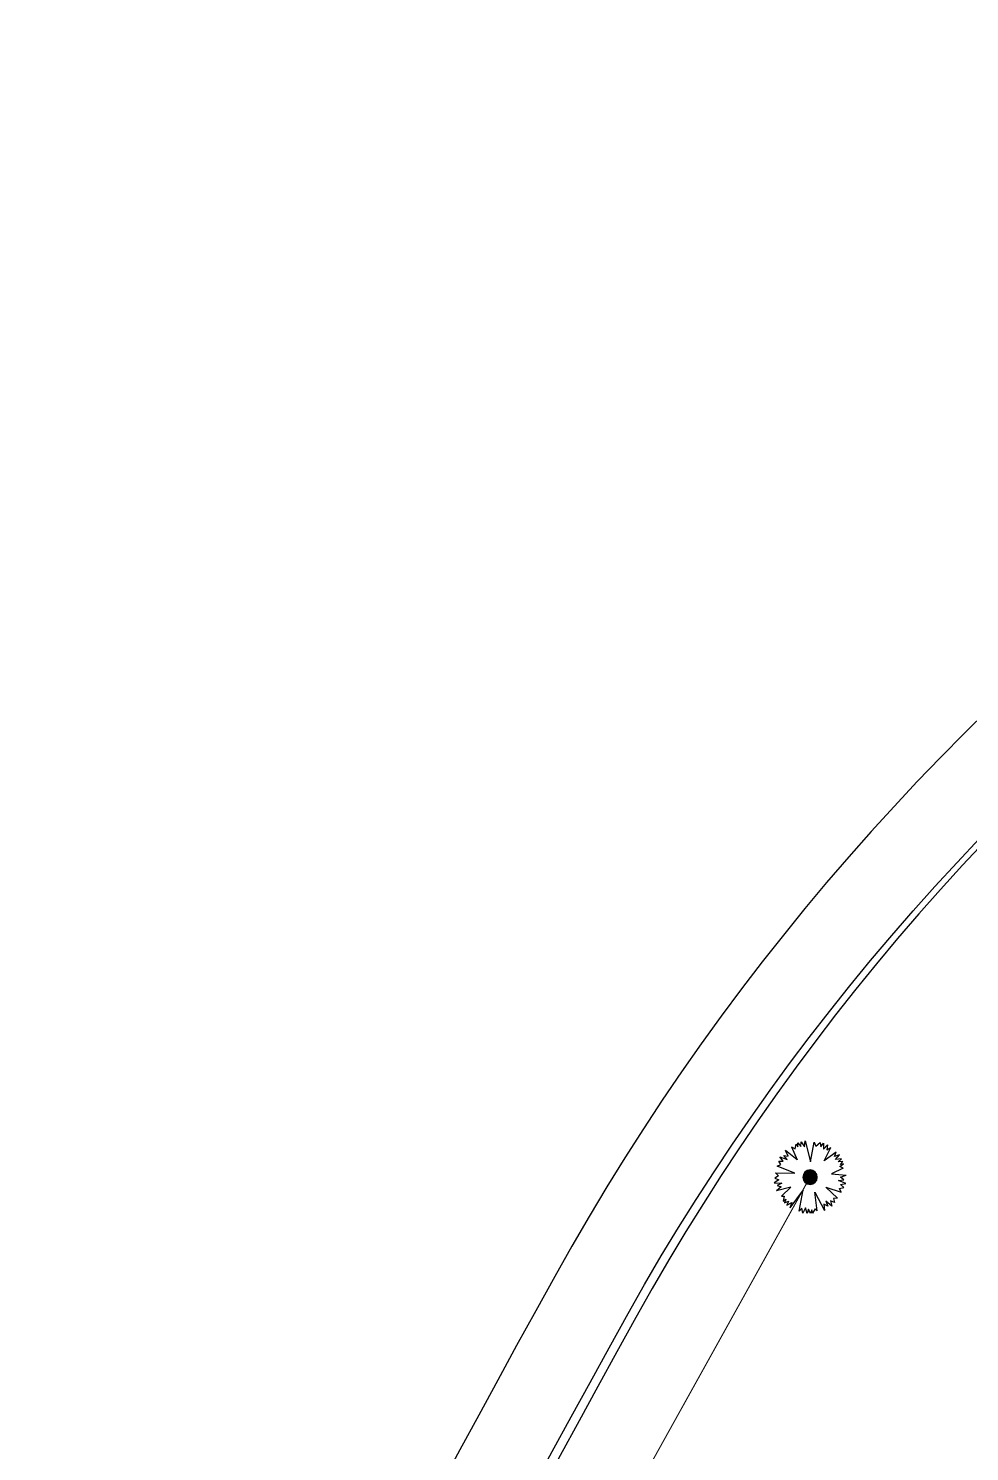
# Model space of a CAD drawing. Extents: x 671027 to 671614, y 802418 to 802669.
# Drawn here: x 671283.75 to 671309.63, y 802576.26 to 802615.4 of the extents above; entities that cross this region are included whole.
import ezdxf

# ---------------------------------------------------------------- set-up
doc = ezdxf.new("R2010")
doc.units = 0
for name, color, linetype in [('Bubbler 110', 1, 'Continuous'), ('cicas', 8, 'Continuous'), ('Pipe-Lateral-10 Bars-32mm', 7, 'Continuous'), ('ROAD BORDER', 7, 'Continuous'), ('Roads boundry', 7, 'Continuous')]:
    doc.layers.add(name, color=color, linetype=linetype)
doc.styles.get("Standard").update_dxf_attribs({"font": 'arial.ttf'})
doc.linetypes.add('32mm', pattern='A,0.5,-0.2,["32mm",Standard,S=0.1,R=0,X=-0.1,Y=-0.05],-0.5', length=1.2)

# ---------------------------------------------------------------- blocks, each defined once
blk = doc.blocks.new('TUJA ORIENTALIS')
at = {"layer": 'cicas', "color": 3}
for points in [[(-0.404, 0.804), (-0.404, 0.804), (-0.43, 0.702), (-0.528, 0.746), (-0.528, 0.746), (-0.528, 0.746), (-0.508, 0.632), (-0.638, 0.698), (-0.537, 0.521), (-0.656, 0.593), (-0.624, 0.48), (-0.779, 0.531)], [(-0.235, 0.869), (-0.16, 0.372), (-0.404, 0.804)], [(-0.235, 0.869), (-0.235, 0.869), (-0.148, 0.809), (-0.105, 0.908), (-0.105, 0.908), (-0.105, 0.908), (-0.043, 0.81), (0.01, 0.945), (0.052, 0.747), (0.093, 0.879), (0.145, 0.774), (0.226, 0.915)], [(0.385, 0.802), (0.189, 0.53), (0.226, 0.915)], [(0.385, 0.802), (0.385, 0.802), (0.394, 0.731), (0.514, 0.779), (0.476, 0.699), (0.566, 0.753), (0.536, 0.639), (0.633, 0.702), (0.581, 0.557), (0.717, 0.632), (0.717, 0.632), (0.717, 0.632)], [(-0.844, 0.363), (-0.495, 0.269), (-0.779, 0.531)], [(0.831, 0.408), (0.301, 0.221), (0.717, 0.632)], [(0.888, -0.057), (0.888, -0.057), (0.83, -0.015), (0.931, 0.066), (0.842, 0.073), (0.933, 0.124), (0.82, 0.154), (0.922, 0.208), (0.77, 0.234), (0.902, 0.316), (0.765, 0.321), (0.831, 0.408)], [(-0.844, 0.363), (-0.844, 0.363), (-0.78, 0.282), (-0.903, 0.238), (-0.821, 0.204), (-0.923, 0.184), (-0.826, 0.119), (-0.94, 0.101), (-0.804, 0.027), (-0.956, -0.007), (-0.956, -0.007), (-0.956, -0.007)], [(-0.956, -0.007), (-0.393, -0.069), (-0.393, -0.069)], [(-0.393, -0.069), (-0.882, -0.233), (-0.779, -0.264), (-0.856, -0.391), (-0.856, -0.391), (-0.856, -0.391), (-0.739, -0.387), (-0.821, -0.468), (-0.668, -0.448), (-0.771, -0.565), (-0.638, -0.53), (-0.69, -0.642)], [(0.888, -0.057), (0.407, -0.07), (0.908, -0.251)], [(0.642, -0.631), (0.642, -0.631), (0.633, -0.525), (0.74, -0.536), (0.74, -0.536), (0.74, -0.536), (0.685, -0.434), (0.829, -0.455), (0.676, -0.32), (0.812, -0.35), (0.746, -0.253), (0.908, -0.251)], [(-0.548, -0.766), (-0.371, -0.423), (-0.69, -0.642)], [(-0.106, -0.883), (-0.106, -0.883), (-0.162, -0.807), (-0.221, -0.907), (-0.212, -0.818), (-0.278, -0.899), (-0.289, -0.783), (-0.359, -0.874), (-0.359, -0.72), (-0.462, -0.837), (-0.444, -0.701), (-0.548, -0.766)], [(-0.106, -0.883), (-0.008, -0.563), (0.081, -0.939)], [(0.503, -0.746), (0.503, -0.746), (0.401, -0.718), (0.392, -0.826), (0.392, -0.826), (0.392, -0.826), (0.302, -0.752), (0.296, -0.898), (0.191, -0.723), (0.195, -0.862), (0.113, -0.779), (0.081, -0.939)], [(0.642, -0.631), (0.312, -0.37), (0.503, -0.746)]]:
    blk.add_lwpolyline(points, dxfattribs=at)
blk.add_circle((0, 0), 0.0493, dxfattribs=at)
blk = doc.blocks.new('Bubbler 110')
at = {"layer": 'Bubbler 110'}
h = blk.add_hatch(color=1, dxfattribs=at)
h.dxf.hatch_style = 1
h.paths.add_polyline_path([(-0.2, 0, 1), (0.2, 0, 1)])
at = {"layer": 'Bubbler 110', "color": 7}
blk.add_circle((0, 0), 0.2, dxfattribs=at)

msp = doc.modelspace()

# ---------------------------------------------------------------- linework, layer by layer
at = {"layer": 'Pipe-Lateral-10 Bars-32mm', "color": 5, "linetype": '32mm', "const_width": 0.03}
msp.add_lwpolyline([(671305.243, 802583.805), (671295.547, 802566.356)], dxfattribs=at)
at = {"layer": 'ROAD BORDER', "color": 0}
for centre, radius, start, end in [((671356.418, 802548.897), 66.5, 47.97284, 151.05895), ((671356.418, 802548.897), 66.5, 47.97284, 151.05895), ((671797.04, 802305.249), 570, 151.05895, 165.03001), ((671797.04, 802305.249), 570, 151.05895, 165.03001)]:
    msp.add_arc(centre, radius, start, end, dxfattribs=at)
at = {"layer": 'ROAD BORDER'}
for centre, radius, start, end in [((671356.457, 802548.966), 64, 47.96386, 151.04997), ((671797.04, 802305.249), 567.5, 151.04997, 165.02103)]:
    msp.add_arc(centre, radius, start, end, dxfattribs=at)
at = {"layer": 'Roads boundry', "color": 3}
msp.add_lwpolyline([(671248.591, 802451.988, -0.061033), (671300.237, 802580.059, -0.480427), (671399.317, 802596.5), (671471.758, 802531.196, -0.720128), (671452.819, 802487.724, 0.224449), (671290.835, 802427.96, -0.764766), (671248.569, 802451.907)], format="xyb", close=True, dxfattribs=at)
at = {"layer": 'Roads boundry'}
for centre, radius, start, end in [((671356.418, 802548.897), 66.5, 47.97284, 151.05895), ((671356.418, 802548.897), 66.5, 47.97284, 151.05895), ((671356.418, 802548.897), 66.5, 47.97284, 151.05895), ((671356.418, 802548.897), 66.5, 47.97284, 151.05895), ((671797.04, 802305.249), 570, 151.05895, 165.03001), ((671797.04, 802305.249), 570, 151.05895, 165.03001), ((671797.04, 802305.249), 570, 151.05895, 165.03001), ((671797.04, 802305.249), 570, 151.05895, 165.03001)]:
    msp.add_arc(centre, radius, start, end, dxfattribs=at)

# ---------------------------------------------------------------- block references
at = {"layer": 'Bubbler 110', "extrusion": (0, 0, -1), "rotation": 261.8335702853012}
msp.add_blockref('Bubbler 110', (-671305.243, 802583.805), dxfattribs=at)
at = {"layer": 'cicas', "lineweight": 40, "extrusion": (0, 0, -1), "xscale": 1.059197437387116, "yscale": 1.059197437387116, "zscale": -1.059197437387116, "rotation": 261.8335702853012}
msp.add_blockref('TUJA ORIENTALIS', (-671305.243, 802583.805), dxfattribs=at)

doc.saveas('drawing.dxf')
